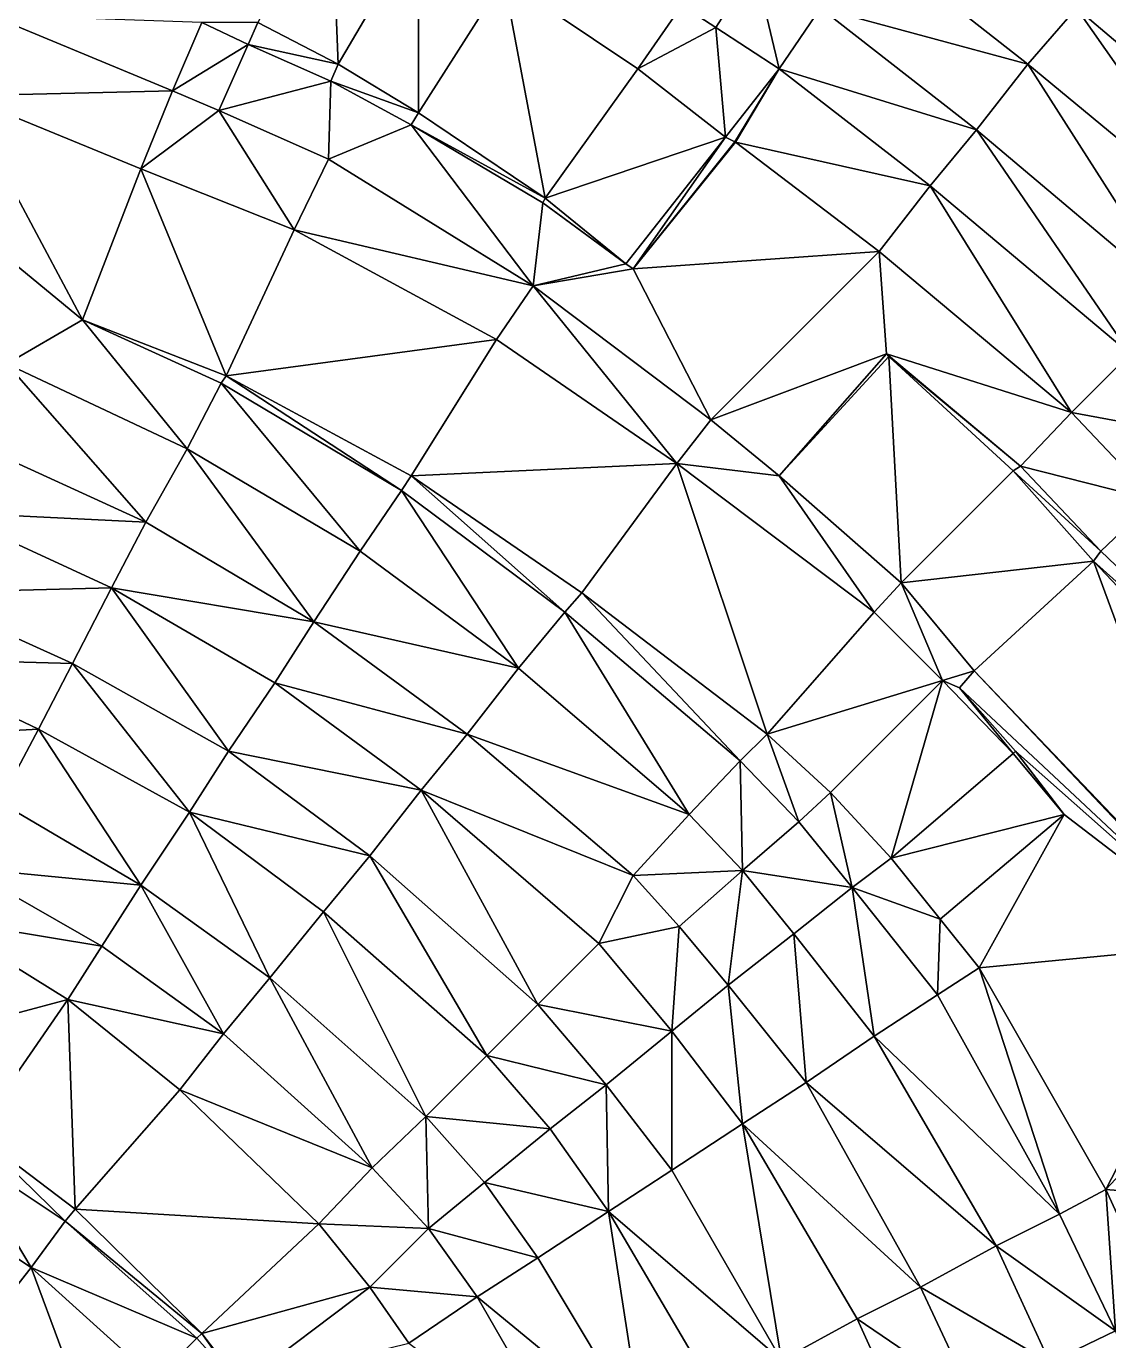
# Model space of a CAD drawing. Header units: millimetres. Extents: x 279405 to 280904, y 534349 to 535918.
# Drawn here: x 280351 to 280573.1, y 535290.5 to 535560.3 of the extents above; entities that cross this region are included whole.
import ezdxf

# ---------------------------------------------------------------- set-up
doc = ezdxf.new("R2010")
doc.units = ezdxf.units.MM
doc.layers.add('Карьер_конец_отработки', color=1, linetype='Continuous')

msp = doc.modelspace()

# ---------------------------------------------------------------- linework, layer by layer
at = {"layer": 'Карьер_конец_отработки', "color": 21, "true_color": 0xff914f}
for points in [[(280414.999989, 535552.500004, -73.910005), (280413.499989, 535590.500004, -72.360002), (280398.499989, 535561.000004, -72.360002), (280414.999989, 535552.500004, -73.910005)], [(280414.999989, 535552.500004, -73.910005), (280431.499989, 535580.500004, -73.910005), (280413.499989, 535590.500004, -72.360002), (280414.999989, 535552.500004, -73.910005)], [(280431.499989, 535542.500004, -75.470003), (280431.499989, 535580.500004, -73.910005), (280414.999989, 535552.500004, -73.910005), (280431.499989, 535542.500004, -75.470003)], [(280431.499989, 535542.500004, -75.470003), (280448.999989, 535570.000004, -75.470003), (280431.499989, 535580.500004, -73.910005), (280431.499989, 535542.500004, -75.470003)], [(280556.499989, 535552.500004, -20.000002), (280523.999989, 535578.000004, -20.000002), (280513.999989, 535564.000004, -50.000002), (280556.499989, 535552.500004, -20.000002)], [(280556.499989, 535552.500004, -20.000002), (280566.499989, 535564.000004, -20.000002), (280523.999989, 535578.000004, -20.000002), (280556.499989, 535552.500004, -20.000002)], [(280608.999989, 535528.000004, -20.000002), (280576.999989, 535577.500004, 9.999998), (280566.499989, 535564.000004, -20.000002), (280608.999989, 535528.000004, -20.000002)], [(280492.499989, 535560.000004, -50.000002), (280500.499989, 535572.500004, -50.000002), (280485.499989, 535564.500004, -50.000002), (280492.499989, 535560.000004, -50.000002)], [(280505.499989, 535551.500004, -50.000002), (280500.499989, 535572.500004, -50.000002), (280492.499989, 535560.000004, -50.000002), (280505.499989, 535551.500004, -50.000002)], [(280505.499989, 535551.500004, -50.000002), (280513.999989, 535564.000004, -50.000002), (280500.499989, 535572.500004, -50.000002), (280505.499989, 535551.500004, -50.000002)], [(280457.499989, 535525.000004, -78.080004), (280448.999989, 535570.000004, -75.470003), (280431.499989, 535542.500004, -75.470003), (280457.499989, 535525.000004, -78.080004)], [(280457.499989, 535525.000004, -78.080004), (280476.499989, 535551.500004, -78.080004), (280448.999989, 535570.000004, -75.470003), (280457.499989, 535525.000004, -78.080004)], [(280476.499989, 535551.500004, -78.080004), (280485.499989, 535564.500004, -50.000002), (280448.999989, 535570.000004, -75.470003), (280476.499989, 535551.500004, -78.080004)], [(280492.499989, 535560.000004, -50.000002), (280485.499989, 535564.500004, -50.000002), (280476.499989, 535551.500004, -78.080004), (280492.499989, 535560.000004, -50.000002)], [(280380.999989, 535547.000004, -80.000002), (280343.499989, 535562.500004, -80.000002), (280337.999989, 535546.000004, -110.000002), (280380.999989, 535547.000004, -80.000002)], [(280380.999989, 535547.000004, -80.000002), (280386.999989, 535561.000004, -80.000002), (280343.499989, 535562.500004, -80.000002), (280380.999989, 535547.000004, -80.000002)], [(280545.999989, 535539.000004, -50.000002), (280513.999989, 535564.000004, -50.000002), (280505.499989, 535551.500004, -50.000002), (280545.999989, 535539.000004, -50.000002)], [(280545.999989, 535539.000004, -50.000002), (280556.499989, 535552.500004, -20.000002), (280513.999989, 535564.000004, -50.000002), (280545.999989, 535539.000004, -50.000002)], [(280599.499989, 535517.000004, -20.000002), (280566.499989, 535564.000004, -20.000002), (280556.499989, 535552.500004, -20.000002), (280599.499989, 535517.000004, -20.000002)], [(280599.499989, 535517.000004, -20.000002), (280608.999989, 535528.000004, -20.000002), (280566.499989, 535564.000004, -20.000002), (280599.499989, 535517.000004, -20.000002)], [(280396.499989, 535556.500004, -80.000002), (280386.999989, 535561.000004, -80.000002), (280380.999989, 535547.000004, -80.000002), (280396.499989, 535556.500004, -80.000002)], [(280396.499989, 535556.500004, -80.000002), (280398.499989, 535561.000004, -72.360002), (280386.999989, 535561.000004, -80.000002), (280396.499989, 535556.500004, -80.000002)], [(280414.999989, 535552.500004, -73.910005), (280398.499989, 535561.000004, -72.360002), (280396.499989, 535556.500004, -80.000002), (280414.999989, 535552.500004, -73.910005)], [(280494.499989, 535537.500004, -79.830004), (280492.499989, 535560.000004, -50.000002), (280476.499989, 535551.500004, -78.080004), (280494.499989, 535537.500004, -79.830004)], [(280494.499989, 535537.500004, -79.830004), (280505.499989, 535551.500004, -50.000002), (280492.499989, 535560.000004, -50.000002), (280494.499989, 535537.500004, -79.830004)], [(280390.499989, 535543.000004, -80.000002), (280396.499989, 535556.500004, -80.000002), (280380.999989, 535547.000004, -80.000002), (280390.499989, 535543.000004, -80.000002)], [(280413.499989, 535549.000004, -80.000002), (280396.499989, 535556.500004, -80.000002), (280390.499989, 535543.000004, -80.000002), (280413.499989, 535549.000004, -80.000002)], [(280413.499989, 535549.000004, -80.000002), (280414.999989, 535552.500004, -73.910005), (280396.499989, 535556.500004, -80.000002), (280413.499989, 535549.000004, -80.000002)], [(280431.499989, 535542.500004, -75.470003), (280414.999989, 535552.500004, -73.910005), (280413.499989, 535549.000004, -80.000002), (280431.499989, 535542.500004, -75.470003)], [(280494.499989, 535537.500004, -79.830004), (280476.499989, 535551.500004, -78.080004), (280457.499989, 535525.000004, -78.080004), (280494.499989, 535537.500004, -79.830004)], [(280496.413564, 535536.543186, -79.992662), (280505.499989, 535551.500004, -50.000002), (280494.499989, 535537.500004, -79.830004), (280496.413564, 535536.543186, -79.992662)], [(280496.499989, 535536.500004, -80.000002), (280505.499989, 535551.500004, -50.000002), (280496.413564, 535536.543186, -79.992662), (280496.499989, 535536.500004, -80.000002)], [(280536.499989, 535527.500004, -50.000002), (280505.499989, 535551.500004, -50.000002), (280496.499989, 535536.500004, -80.000002), (280536.499989, 535527.500004, -50.000002)], [(280536.499989, 535527.500004, -50.000002), (280545.999989, 535539.000004, -50.000002), (280505.499989, 535551.500004, -50.000002), (280536.499989, 535527.500004, -50.000002)], [(280587.499989, 535504.000004, -50.000002), (280556.499989, 535552.500004, -20.000002), (280545.999989, 535539.000004, -50.000002), (280587.499989, 535504.000004, -50.000002)], [(280587.499989, 535504.000004, -50.000002), (280599.499989, 535517.000004, -20.000002), (280556.499989, 535552.500004, -20.000002), (280587.499989, 535504.000004, -50.000002)], [(280412.999989, 535533.000004, -80.000002), (280413.499989, 535549.000004, -80.000002), (280390.499989, 535543.000004, -80.000002), (280412.999989, 535533.000004, -80.000002)], [(280429.999989, 535540.000004, -80.000002), (280413.499989, 535549.000004, -80.000002), (280412.999989, 535533.000004, -80.000002), (280429.999989, 535540.000004, -80.000002)], [(280429.999989, 535540.000004, -80.000002), (280431.499989, 535542.500004, -75.470003), (280413.499989, 535549.000004, -80.000002), (280429.999989, 535540.000004, -80.000002)], [(280362.499989, 535500.000004, -110.000002), (280337.999989, 535546.000004, -110.000002), (280319.999989, 535535.000004, -110.000002), (280362.499989, 535500.000004, -110.000002)], [(280374.499989, 535531.000004, -110.000002), (280380.999989, 535547.000004, -80.000002), (280337.999989, 535546.000004, -110.000002), (280374.499989, 535531.000004, -110.000002)], [(280362.499989, 535500.000004, -110.000002), (280374.499989, 535531.000004, -110.000002), (280337.999989, 535546.000004, -110.000002), (280362.499989, 535500.000004, -110.000002)], [(280390.499989, 535543.000004, -80.000002), (280380.999989, 535547.000004, -80.000002), (280374.499989, 535531.000004, -110.000002), (280390.499989, 535543.000004, -80.000002)], [(280405.999989, 535518.500004, -107.380007), (280390.499989, 535543.000004, -80.000002), (280374.499989, 535531.000004, -110.000002), (280405.999989, 535518.500004, -107.380007)], [(280405.999989, 535518.500004, -107.380007), (280412.999989, 535533.000004, -80.000002), (280390.499989, 535543.000004, -80.000002), (280405.999989, 535518.500004, -107.380007)], [(280457.499989, 535525.000004, -78.080004), (280431.499989, 535542.500004, -75.470003), (280429.999989, 535540.000004, -80.000002), (280457.499989, 535525.000004, -78.080004)], [(280454.999989, 535507.000004, -80.000002), (280429.999989, 535540.000004, -80.000002), (280412.999989, 535533.000004, -80.000002), (280454.999989, 535507.000004, -80.000002)], [(280454.999989, 535507.000004, -80.000002), (280456.999989, 535524.000004, -80.000002), (280429.999989, 535540.000004, -80.000002), (280454.999989, 535507.000004, -80.000002)], [(280456.999989, 535524.000004, -80.000002), (280457.499989, 535525.000004, -78.080004), (280429.999989, 535540.000004, -80.000002), (280456.999989, 535524.000004, -80.000002)], [(280473.999989, 535511.500004, -80.000002), (280494.499989, 535537.500004, -79.830004), (280457.499989, 535525.000004, -78.080004), (280473.999989, 535511.500004, -80.000002)], [(280475.499989, 535510.500004, -80.000002), (280494.499989, 535537.500004, -79.830004), (280473.999989, 535511.500004, -80.000002), (280475.499989, 535510.500004, -80.000002)], [(280496.413564, 535536.543186, -79.992662), (280494.499989, 535537.500004, -79.830004), (280475.499989, 535510.500004, -80.000002), (280496.413564, 535536.543186, -79.992662)], [(280577.499989, 535493.000004, -50.000002), (280545.999989, 535539.000004, -50.000002), (280536.499989, 535527.500004, -50.000002), (280577.499989, 535493.000004, -50.000002)], [(280577.499989, 535493.000004, -50.000002), (280587.499989, 535504.000004, -50.000002), (280545.999989, 535539.000004, -50.000002), (280577.499989, 535493.000004, -50.000002)], [(280346.999989, 535491.000004, -110.000002), (280362.499989, 535500.000004, -110.000002), (280319.999989, 535535.000004, -110.000002), (280346.999989, 535491.000004, -110.000002)], [(280496.499989, 535536.500004, -80.000002), (280496.413564, 535536.543186, -79.992662), (280475.499989, 535510.500004, -80.000002), (280496.499989, 535536.500004, -80.000002)], [(280525.999989, 535514.000004, -80.000002), (280496.499989, 535536.500004, -80.000002), (280475.499989, 535510.500004, -80.000002), (280525.999989, 535514.000004, -80.000002)], [(280525.999989, 535514.000004, -80.000002), (280536.499989, 535527.500004, -50.000002), (280496.499989, 535536.500004, -80.000002), (280525.999989, 535514.000004, -80.000002)], [(280454.999989, 535507.000004, -80.000002), (280412.999989, 535533.000004, -80.000002), (280405.999989, 535518.500004, -107.380007), (280454.999989, 535507.000004, -80.000002)], [(280391.999989, 535488.500004, -107.380007), (280374.499989, 535531.000004, -110.000002), (280362.499989, 535500.000004, -110.000002), (280391.999989, 535488.500004, -107.380007)], [(280391.999989, 535488.500004, -107.380007), (280405.999989, 535518.500004, -107.380007), (280374.499989, 535531.000004, -110.000002), (280391.999989, 535488.500004, -107.380007)], [(280565.499989, 535481.000004, -80.000002), (280536.499989, 535527.500004, -50.000002), (280525.999989, 535514.000004, -80.000002), (280565.499989, 535481.000004, -80.000002)], [(280565.499989, 535481.000004, -80.000002), (280577.499989, 535493.000004, -50.000002), (280536.499989, 535527.500004, -50.000002), (280565.499989, 535481.000004, -80.000002)], [(280473.999989, 535511.500004, -79.830004), (280456.999989, 535524.000004, -80.000002), (280454.999989, 535507.000004, -80.000002), (280473.999989, 535511.500004, -79.830004)], [(280473.938344, 535511.547886, -79.911791), (280457.499989, 535525.000004, -78.080004), (280456.999989, 535524.000004, -80.000002), (280473.938344, 535511.547886, -79.911791)], [(280473.999989, 535511.500004, -79.830004), (280473.938344, 535511.547886, -79.911791), (280456.999989, 535524.000004, -80.000002), (280473.999989, 535511.500004, -79.830004)], [(280473.938344, 535511.547886, -79.911791), (280473.999989, 535511.500004, -80.000002), (280457.499989, 535525.000004, -78.080004), (280473.938344, 535511.547886, -79.911791)], [(280447.499989, 535496.000004, -103.759996), (280405.999989, 535518.500004, -107.380007), (280391.999989, 535488.500004, -107.380007), (280447.499989, 535496.000004, -103.759996)], [(280447.499989, 535496.000004, -103.759996), (280454.999989, 535507.000004, -80.000002), (280405.999989, 535518.500004, -107.380007), (280447.499989, 535496.000004, -103.759996)], [(280491.499989, 535479.500004, -80.000002), (280525.999989, 535514.000004, -80.000002), (280475.499989, 535510.500004, -80.000002), (280491.499989, 535479.500004, -80.000002)], [(280527.499989, 535493.000004, -80.000002), (280525.999989, 535514.000004, -80.000002), (280491.499989, 535479.500004, -80.000002), (280527.499989, 535493.000004, -80.000002)], [(280527.499989, 535493.000004, -80.000002), (280565.499989, 535481.000004, -80.000002), (280525.999989, 535514.000004, -80.000002), (280527.499989, 535493.000004, -80.000002)], [(280475.499989, 535510.500004, -80.000002), (280473.999989, 535511.500004, -79.830004), (280454.999989, 535507.000004, -80.000002), (280475.499989, 535510.500004, -80.000002)], [(280491.499989, 535479.500004, -80.000002), (280475.499989, 535510.500004, -80.000002), (280454.999989, 535507.000004, -80.000002), (280491.499989, 535479.500004, -80.000002)], [(280473.999989, 535511.500004, -80.000002), (280473.938344, 535511.547886, -79.911791), (280473.999989, 535511.500004, -79.830004), (280473.999989, 535511.500004, -80.000002)], [(280475.499989, 535510.500004, -80.000002), (280473.999989, 535511.500004, -80.000002), (280473.999989, 535511.500004, -79.830004), (280475.499989, 535510.500004, -80.000002)], [(280484.499989, 535470.500004, -100.209993), (280454.999989, 535507.000004, -80.000002), (280447.499989, 535496.000004, -103.759996), (280484.499989, 535470.500004, -100.209993)], [(280484.499989, 535470.500004, -100.209993), (280491.499989, 535479.500004, -80.000002), (280454.999989, 535507.000004, -80.000002), (280484.499989, 535470.500004, -100.209993)], [(280383.999989, 535473.500004, -110.000002), (280362.499989, 535500.000004, -110.000002), (280346.999989, 535491.000004, -110.000002), (280383.999989, 535473.500004, -110.000002)], [(280383.999989, 535473.500004, -110.000002), (280390.999989, 535487.000004, -110.000002), (280362.499989, 535500.000004, -110.000002), (280383.999989, 535473.500004, -110.000002)], [(280390.999989, 535487.000004, -110.000002), (280391.999989, 535488.500004, -107.380007), (280362.499989, 535500.000004, -110.000002), (280390.999989, 535487.000004, -110.000002)], [(280429.999989, 535468.000004, -103.759996), (280447.499989, 535496.000004, -103.759996), (280391.999989, 535488.500004, -107.380007), (280429.999989, 535468.000004, -103.759996)], [(280484.499989, 535470.500004, -100.209993), (280447.499989, 535496.000004, -103.759996), (280429.999989, 535468.000004, -103.759996), (280484.499989, 535470.500004, -100.209993)], [(280505.499989, 535468.000004, -80.000002), (280527.499989, 535493.000004, -80.000002), (280491.499989, 535479.500004, -80.000002), (280505.499989, 535468.000004, -80.000002)], [(280527.999989, 535492.500004, -80.000002), (280527.499989, 535493.000004, -80.000002), (280505.499989, 535468.000004, -80.000002), (280527.999989, 535492.500004, -80.000002)], [(280530.499989, 535446.000004, -82.720003), (280527.999989, 535492.500004, -80.000002), (280505.499989, 535468.000004, -80.000002), (280530.499989, 535446.000004, -82.720003)], [(280527.999989, 535492.500004, -80.000002), (280554.999989, 535470.000004, -80.000002), (280527.499989, 535493.000004, -80.000002), (280527.999989, 535492.500004, -80.000002)], [(280554.999989, 535470.000004, -80.000002), (280565.499989, 535481.000004, -80.000002), (280527.499989, 535493.000004, -80.000002), (280554.999989, 535470.000004, -80.000002)], [(280530.499989, 535446.000004, -82.720003), (280553.499989, 535469.000004, -82.720003), (280527.999989, 535492.500004, -80.000002), (280530.499989, 535446.000004, -82.720003)], [(280553.499989, 535469.000004, -82.720003), (280554.999989, 535470.000004, -80.000002), (280527.999989, 535492.500004, -80.000002), (280553.499989, 535469.000004, -82.720003)], [(280594.999989, 535475.500004, -50.000002), (280577.499989, 535493.000004, -50.000002), (280565.499989, 535481.000004, -80.000002), (280594.999989, 535475.500004, -50.000002)], [(280375.499989, 535458.500004, -140.000002), (280346.999989, 535491.000004, -110.000002), (280340.499989, 535474.500004, -140.000002), (280375.499989, 535458.500004, -140.000002)], [(280375.499989, 535458.500004, -140.000002), (280383.999989, 535473.500004, -110.000002), (280346.999989, 535491.000004, -110.000002), (280375.499989, 535458.500004, -140.000002)], [(280419.499989, 535452.500004, -110.000002), (280390.999989, 535487.000004, -110.000002), (280383.999989, 535473.500004, -110.000002), (280419.499989, 535452.500004, -110.000002)], [(280427.999989, 535465.000004, -110.000002), (280391.999989, 535488.500004, -107.380007), (280390.999989, 535487.000004, -110.000002), (280427.999989, 535465.000004, -110.000002)], [(280419.499989, 535452.500004, -110.000002), (280427.999989, 535465.000004, -110.000002), (280390.999989, 535487.000004, -110.000002), (280419.499989, 535452.500004, -110.000002)], [(280427.999989, 535465.000004, -110.000002), (280429.999989, 535468.000004, -103.759996), (280391.999989, 535488.500004, -107.380007), (280427.999989, 535465.000004, -110.000002)], [(280582.499989, 535463.000004, -80.000002), (280565.499989, 535481.000004, -80.000002), (280554.999989, 535470.000004, -80.000002), (280582.499989, 535463.000004, -80.000002)], [(280582.499989, 535463.000004, -80.000002), (280594.999989, 535475.500004, -50.000002), (280565.499989, 535481.000004, -80.000002), (280582.499989, 535463.000004, -80.000002)], [(280505.499989, 535468.000004, -80.000002), (280491.499989, 535479.500004, -80.000002), (280484.499989, 535470.500004, -100.209993), (280505.499989, 535468.000004, -80.000002)], [(280375.499989, 535458.500004, -140.000002), (280340.499989, 535474.500004, -140.000002), (280334.999989, 535460.500004, -140.000002), (280375.499989, 535458.500004, -140.000002)], [(280409.999989, 535438.000004, -140.000002), (280383.999989, 535473.500004, -110.000002), (280375.499989, 535458.500004, -140.000002), (280409.999989, 535438.000004, -140.000002)], [(280409.999989, 535438.000004, -140.000002), (280419.499989, 535452.500004, -110.000002), (280383.999989, 535473.500004, -110.000002), (280409.999989, 535438.000004, -140.000002)], [(280464.999989, 535444.000004, -100.209993), (280484.499989, 535470.500004, -100.209993), (280429.999989, 535468.000004, -103.759996), (280464.999989, 535444.000004, -100.209993)], [(280502.999989, 535415.000004, -96.250002), (280484.499989, 535470.500004, -100.209993), (280464.999989, 535444.000004, -100.209993), (280502.999989, 535415.000004, -96.250002)], [(280502.999989, 535415.000004, -96.250002), (280524.999989, 535440.000004, -96.250002), (280484.499989, 535470.500004, -100.209993), (280502.999989, 535415.000004, -96.250002)], [(280524.999989, 535440.000004, -96.250002), (280505.499989, 535468.000004, -80.000002), (280484.499989, 535470.500004, -100.209993), (280524.999989, 535440.000004, -96.250002)], [(280571.499989, 535452.500004, -80.000002), (280554.999989, 535470.000004, -80.000002), (280553.499989, 535469.000004, -82.720003), (280571.499989, 535452.500004, -80.000002)], [(280571.499989, 535452.500004, -80.000002), (280582.499989, 535463.000004, -80.000002), (280554.999989, 535470.000004, -80.000002), (280571.499989, 535452.500004, -80.000002)], [(280461.499989, 535440.000004, -110.000002), (280429.999989, 535468.000004, -103.759996), (280427.999989, 535465.000004, -110.000002), (280461.499989, 535440.000004, -110.000002)], [(280461.499989, 535440.000004, -110.000002), (280464.999989, 535444.000004, -100.209993), (280429.999989, 535468.000004, -103.759996), (280461.499989, 535440.000004, -110.000002)], [(280524.999989, 535440.000004, -96.250002), (280530.499989, 535446.000004, -82.720003), (280505.499989, 535468.000004, -80.000002), (280524.999989, 535440.000004, -96.250002)], [(280569.999989, 535450.500004, -84.580004), (280553.499989, 535469.000004, -82.720003), (280530.499989, 535446.000004, -82.720003), (280569.999989, 535450.500004, -84.580004)], [(280569.999989, 535450.500004, -84.580004), (280571.499989, 535452.500004, -80.000002), (280553.499989, 535469.000004, -82.720003), (280569.999989, 535450.500004, -84.580004)], [(280451.999989, 535428.500004, -110.000002), (280427.999989, 535465.000004, -110.000002), (280419.499989, 535452.500004, -110.000002), (280451.999989, 535428.500004, -110.000002)], [(280451.999989, 535428.500004, -110.000002), (280461.499989, 535440.000004, -110.000002), (280427.999989, 535465.000004, -110.000002), (280451.999989, 535428.500004, -110.000002)], [(280628.999989, 535397.500004, -80.000002), (280582.499989, 535463.000004, -80.000002), (280571.499989, 535452.500004, -80.000002), (280628.999989, 535397.500004, -80.000002)], [(280368.499989, 535445.000004, -140.000002), (280334.999989, 535460.500004, -140.000002), (280328.499989, 535444.000004, -169.999987), (280368.499989, 535445.000004, -140.000002)], [(280368.499989, 535445.000004, -140.000002), (280375.499989, 535458.500004, -140.000002), (280334.999989, 535460.500004, -140.000002), (280368.499989, 535445.000004, -140.000002)], [(280409.999989, 535438.000004, -140.000002), (280375.499989, 535458.500004, -140.000002), (280368.499989, 535445.000004, -140.000002), (280409.999989, 535438.000004, -140.000002)], [(280451.999989, 535428.500004, -110.000002), (280419.499989, 535452.500004, -110.000002), (280409.999989, 535438.000004, -140.000002), (280451.999989, 535428.500004, -110.000002)], [(280628.999989, 535397.500004, -80.000002), (280571.499989, 535452.500004, -80.000002), (280569.999989, 535450.500004, -84.580004), (280628.999989, 535397.500004, -80.000002)], [(280545.499989, 535428.000004, -84.580004), (280569.999989, 535450.500004, -84.580004), (280530.499989, 535446.000004, -82.720003), (280545.499989, 535428.000004, -84.580004)], [(280598.999989, 535372.000004, -90.759996), (280569.999989, 535450.500004, -84.580004), (280545.499989, 535428.000004, -84.580004), (280598.999989, 535372.000004, -90.759996)], [(280598.999989, 535372.000004, -90.759996), (280623.999989, 535393.500004, -90.759996), (280569.999989, 535450.500004, -84.580004), (280598.999989, 535372.000004, -90.759996)], [(280623.999989, 535393.500004, -90.759996), (280628.999989, 535397.500004, -80.000002), (280569.999989, 535450.500004, -84.580004), (280623.999989, 535393.500004, -90.759996)], [(280538.999989, 535426.000004, -94.819994), (280530.499989, 535446.000004, -82.720003), (280524.999989, 535440.000004, -96.250002), (280538.999989, 535426.000004, -94.819994)], [(280538.999989, 535426.000004, -94.819994), (280545.499989, 535428.000004, -84.580004), (280530.499989, 535446.000004, -82.720003), (280538.999989, 535426.000004, -94.819994)], [(280360.499989, 535429.500004, -169.999987), (280328.499989, 535444.000004, -169.999987), (280322.999989, 535430.500004, -169.999987), (280360.499989, 535429.500004, -169.999987)], [(280360.499989, 535429.500004, -169.999987), (280368.499989, 535445.000004, -140.000002), (280328.499989, 535444.000004, -169.999987), (280360.499989, 535429.500004, -169.999987)], [(280392.499989, 535411.500004, -169.999987), (280368.499989, 535445.000004, -140.000002), (280360.499989, 535429.500004, -169.999987), (280392.499989, 535411.500004, -169.999987)], [(280392.499989, 535411.500004, -169.999987), (280401.999989, 535425.500004, -140.000002), (280368.499989, 535445.000004, -140.000002), (280392.499989, 535411.500004, -169.999987)], [(280401.999989, 535425.500004, -140.000002), (280409.999989, 535438.000004, -140.000002), (280368.499989, 535445.000004, -140.000002), (280401.999989, 535425.500004, -140.000002)], [(280497.499989, 535409.500004, -110.000002), (280464.999989, 535444.000004, -100.209993), (280461.499989, 535440.000004, -110.000002), (280497.499989, 535409.500004, -110.000002)], [(280497.499989, 535409.500004, -110.000002), (280502.999989, 535415.000004, -96.250002), (280464.999989, 535444.000004, -100.209993), (280497.499989, 535409.500004, -110.000002)], [(280441.499989, 535415.000004, -140.000002), (280409.999989, 535438.000004, -140.000002), (280401.999989, 535425.500004, -140.000002), (280441.499989, 535415.000004, -140.000002)], [(280441.499989, 535415.000004, -140.000002), (280451.999989, 535428.500004, -110.000002), (280409.999989, 535438.000004, -140.000002), (280441.499989, 535415.000004, -140.000002)], [(280486.999989, 535398.500004, -110.000002), (280461.499989, 535440.000004, -110.000002), (280451.999989, 535428.500004, -110.000002), (280486.999989, 535398.500004, -110.000002)], [(280486.999989, 535398.500004, -110.000002), (280497.499989, 535409.500004, -110.000002), (280461.499989, 535440.000004, -110.000002), (280486.999989, 535398.500004, -110.000002)], [(280538.999989, 535426.000004, -94.819994), (280524.999989, 535440.000004, -96.250002), (280502.999989, 535415.000004, -96.250002), (280538.999989, 535426.000004, -94.819994)], [(280353.499989, 535416.000004, -169.999987), (280322.999989, 535430.500004, -169.999987), (280316.499989, 535414.000004, -199.999987), (280353.499989, 535416.000004, -169.999987)], [(280353.499989, 535416.000004, -169.999987), (280360.499989, 535429.500004, -169.999987), (280322.999989, 535430.500004, -169.999987), (280353.499989, 535416.000004, -169.999987)], [(280384.499989, 535399.000004, -169.999987), (280360.499989, 535429.500004, -169.999987), (280353.499989, 535416.000004, -169.999987), (280384.499989, 535399.000004, -169.999987)], [(280384.499989, 535399.000004, -169.999987), (280392.499989, 535411.500004, -169.999987), (280360.499989, 535429.500004, -169.999987), (280384.499989, 535399.000004, -169.999987)], [(280486.999989, 535398.500004, -110.000002), (280451.999989, 535428.500004, -110.000002), (280441.499989, 535415.000004, -140.000002), (280486.999989, 535398.500004, -110.000002)], [(280542.499989, 535424.500004, -92.000002), (280545.499989, 535428.000004, -84.580004), (280538.999989, 535426.000004, -94.819994), (280542.499989, 535424.500004, -92.000002)], [(280598.499989, 535372.000004, -92.000002), (280545.499989, 535428.000004, -84.580004), (280542.499989, 535424.500004, -92.000002), (280598.499989, 535372.000004, -92.000002)], [(280598.499989, 535372.000004, -92.000002), (280598.999989, 535372.000004, -90.759996), (280545.499989, 535428.000004, -84.580004), (280598.499989, 535372.000004, -92.000002)], [(280431.999989, 535403.500004, -140.000002), (280401.999989, 535425.500004, -140.000002), (280392.499989, 535411.500004, -169.999987), (280431.999989, 535403.500004, -140.000002)], [(280431.999989, 535403.500004, -140.000002), (280441.499989, 535415.000004, -140.000002), (280401.999989, 535425.500004, -140.000002), (280431.999989, 535403.500004, -140.000002)], [(280515.999989, 535403.000004, -94.819994), (280538.999989, 535426.000004, -94.819994), (280502.999989, 535415.000004, -96.250002), (280515.999989, 535403.000004, -94.819994)], [(280528.499989, 535389.500004, -93.330004), (280538.999989, 535426.000004, -94.819994), (280515.999989, 535403.000004, -94.819994), (280528.499989, 535389.500004, -93.330004)], [(280553.499989, 535411.000004, -93.330004), (280538.999989, 535426.000004, -94.819994), (280528.499989, 535389.500004, -93.330004), (280553.499989, 535411.000004, -93.330004)], [(280553.499989, 535411.000004, -93.330004), (280542.499989, 535424.500004, -92.000002), (280538.999989, 535426.000004, -94.819994), (280553.499989, 535411.000004, -93.330004)], [(280553.499989, 535411.000004, -93.330004), (280553.999989, 535411.500004, -92.000002), (280542.499989, 535424.500004, -92.000002), (280553.499989, 535411.000004, -93.330004)], [(280553.999989, 535411.500004, -92.000002), (280598.499989, 535372.000004, -92.000002), (280542.499989, 535424.500004, -92.000002), (280553.999989, 535411.500004, -92.000002)], [(280345.499989, 535401.000004, -199.999987), (280353.499989, 535416.000004, -169.999987), (280316.499989, 535414.000004, -199.999987), (280345.499989, 535401.000004, -199.999987)], [(280374.499989, 535384.000004, -199.999987), (280353.499989, 535416.000004, -169.999987), (280345.499989, 535401.000004, -199.999987), (280374.499989, 535384.000004, -199.999987)], [(280374.499989, 535384.000004, -199.999987), (280384.499989, 535399.000004, -169.999987), (280353.499989, 535416.000004, -169.999987), (280374.499989, 535384.000004, -199.999987)], [(280475.499989, 535386.000004, -140.000002), (280441.499989, 535415.000004, -140.000002), (280431.999989, 535403.500004, -140.000002), (280475.499989, 535386.000004, -140.000002)], [(280475.499989, 535386.000004, -140.000002), (280486.999989, 535398.500004, -110.000002), (280441.499989, 535415.000004, -140.000002), (280475.499989, 535386.000004, -140.000002)], [(280509.499989, 535397.000004, -110.000002), (280502.999989, 535415.000004, -96.250002), (280497.499989, 535409.500004, -110.000002), (280509.499989, 535397.000004, -110.000002)], [(280509.499989, 535397.000004, -110.000002), (280515.999989, 535403.000004, -94.819994), (280502.999989, 535415.000004, -96.250002), (280509.499989, 535397.000004, -110.000002)], [(280421.499989, 535390.000004, -169.999987), (280392.499989, 535411.500004, -169.999987), (280384.499989, 535399.000004, -169.999987), (280421.499989, 535390.000004, -169.999987)], [(280421.499989, 535390.000004, -169.999987), (280431.999989, 535403.500004, -140.000002), (280392.499989, 535411.500004, -169.999987), (280421.499989, 535390.000004, -169.999987)], [(280563.999989, 535398.500004, -92.000002), (280553.499989, 535411.000004, -93.330004), (280528.499989, 535389.500004, -93.330004), (280563.999989, 535398.500004, -92.000002)], [(280563.999989, 535398.500004, -92.000002), (280553.999989, 535411.500004, -92.000002), (280553.499989, 535411.000004, -93.330004), (280563.999989, 535398.500004, -92.000002)], [(280563.999989, 535398.500004, -92.000002), (280598.499989, 535372.000004, -92.000002), (280553.999989, 535411.500004, -92.000002), (280563.999989, 535398.500004, -92.000002)], [(280497.999989, 535387.000004, -110.000002), (280497.499989, 535409.500004, -110.000002), (280486.999989, 535398.500004, -110.000002), (280497.999989, 535387.000004, -110.000002)], [(280497.999989, 535387.000004, -110.000002), (280509.499989, 535397.000004, -110.000002), (280497.499989, 535409.500004, -110.000002), (280497.999989, 535387.000004, -110.000002)], [(280455.999989, 535359.500004, -169.999987), (280431.999989, 535403.500004, -140.000002), (280421.499989, 535390.000004, -169.999987), (280455.999989, 535359.500004, -169.999987)], [(280455.999989, 535359.500004, -169.999987), (280468.499989, 535372.000004, -140.000002), (280431.999989, 535403.500004, -140.000002), (280455.999989, 535359.500004, -169.999987)], [(280468.499989, 535372.000004, -140.000002), (280475.499989, 535386.000004, -140.000002), (280431.999989, 535403.500004, -140.000002), (280468.499989, 535372.000004, -140.000002)], [(280520.499989, 535383.500004, -110.000002), (280515.999989, 535403.000004, -94.819994), (280509.499989, 535397.000004, -110.000002), (280520.499989, 535383.500004, -110.000002)], [(280520.499989, 535383.500004, -110.000002), (280528.499989, 535389.500004, -93.330004), (280515.999989, 535403.000004, -94.819994), (280520.499989, 535383.500004, -110.000002)], [(280374.499989, 535384.000004, -199.999987), (280345.499989, 535401.000004, -199.999987), (280338.499989, 535387.500004, -199.999987), (280374.499989, 535384.000004, -199.999987)], [(280400.999989, 535365.000004, -199.999987), (280384.499989, 535399.000004, -169.999987), (280374.499989, 535384.000004, -199.999987), (280400.999989, 535365.000004, -199.999987)], [(280400.999989, 535365.000004, -199.999987), (280411.999989, 535378.500004, -169.999987), (280384.499989, 535399.000004, -169.999987), (280400.999989, 535365.000004, -199.999987)], [(280411.999989, 535378.500004, -169.999987), (280421.499989, 535390.000004, -169.999987), (280384.499989, 535399.000004, -169.999987), (280411.999989, 535378.500004, -169.999987)], [(280497.999989, 535387.000004, -110.000002), (280486.999989, 535398.500004, -110.000002), (280475.499989, 535386.000004, -140.000002), (280497.999989, 535387.000004, -110.000002)], [(280538.499989, 535377.000004, -92.000002), (280563.999989, 535398.500004, -92.000002), (280528.499989, 535389.500004, -93.330004), (280538.499989, 535377.000004, -92.000002)], [(280546.499989, 535367.000004, -92.000002), (280563.999989, 535398.500004, -92.000002), (280538.499989, 535377.000004, -92.000002), (280546.499989, 535367.000004, -92.000002)], [(280598.499989, 535372.000004, -92.000002), (280563.999989, 535398.500004, -92.000002), (280546.499989, 535367.000004, -92.000002), (280598.499989, 535372.000004, -92.000002)], [(280520.499989, 535383.500004, -110.000002), (280509.499989, 535397.000004, -110.000002), (280497.999989, 535387.000004, -110.000002), (280520.499989, 535383.500004, -110.000002)], [(280445.499989, 535349.000004, -169.999987), (280421.499989, 535390.000004, -169.999987), (280411.999989, 535378.500004, -169.999987), (280445.499989, 535349.000004, -169.999987)], [(280445.499989, 535349.000004, -169.999987), (280455.999989, 535359.500004, -169.999987), (280421.499989, 535390.000004, -169.999987), (280445.499989, 535349.000004, -169.999987)], [(280538.499989, 535377.000004, -92.000002), (280528.499989, 535389.500004, -93.330004), (280520.499989, 535383.500004, -110.000002), (280538.499989, 535377.000004, -92.000002)], [(280366.499989, 535371.500004, -199.999987), (280338.499989, 535387.500004, -199.999987), (280332.999989, 535377.000004, -219.969988), (280366.499989, 535371.500004, -199.999987)], [(280366.499989, 535371.500004, -199.999987), (280374.499989, 535384.000004, -199.999987), (280338.499989, 535387.500004, -199.999987), (280366.499989, 535371.500004, -199.999987)], [(280484.999989, 535375.500004, -140.000002), (280497.999989, 535387.000004, -110.000002), (280475.499989, 535386.000004, -140.000002), (280484.999989, 535375.500004, -140.000002)], [(280494.999989, 535363.500004, -140.000002), (280497.999989, 535387.000004, -110.000002), (280484.999989, 535375.500004, -140.000002), (280494.999989, 535363.500004, -140.000002)], [(280508.499989, 535374.000004, -110.000002), (280497.999989, 535387.000004, -110.000002), (280494.999989, 535363.500004, -140.000002), (280508.499989, 535374.000004, -110.000002)], [(280508.499989, 535374.000004, -110.000002), (280520.499989, 535383.500004, -110.000002), (280497.999989, 535387.000004, -110.000002), (280508.499989, 535374.000004, -110.000002)], [(280391.499989, 535353.500004, -199.999987), (280374.499989, 535384.000004, -199.999987), (280366.499989, 535371.500004, -199.999987), (280391.499989, 535353.500004, -199.999987)], [(280391.499989, 535353.500004, -199.999987), (280400.999989, 535365.000004, -199.999987), (280374.499989, 535384.000004, -199.999987), (280391.499989, 535353.500004, -199.999987)], [(280484.999989, 535375.500004, -140.000002), (280475.499989, 535386.000004, -140.000002), (280468.499989, 535372.000004, -140.000002), (280484.999989, 535375.500004, -140.000002)], [(280524.999989, 535353.000004, -110.000002), (280520.499989, 535383.500004, -110.000002), (280508.499989, 535374.000004, -110.000002), (280524.999989, 535353.000004, -110.000002)], [(280524.999989, 535353.000004, -110.000002), (280537.999989, 535361.500004, -110.000002), (280520.499989, 535383.500004, -110.000002), (280524.999989, 535353.000004, -110.000002)], [(280537.999989, 535361.500004, -110.000002), (280538.499989, 535377.000004, -92.000002), (280520.499989, 535383.500004, -110.000002), (280537.999989, 535361.500004, -110.000002)], [(280432.999989, 535336.500004, -199.999987), (280411.999989, 535378.500004, -169.999987), (280400.999989, 535365.000004, -199.999987), (280432.999989, 535336.500004, -199.999987)], [(280432.999989, 535336.500004, -199.999987), (280445.499989, 535349.000004, -169.999987), (280411.999989, 535378.500004, -169.999987), (280432.999989, 535336.500004, -199.999987)], [(280359.499989, 535360.500004, -222.400011), (280332.999989, 535377.000004, -219.969988), (280316.499989, 535349.000004, -219.969988), (280359.499989, 535360.500004, -222.400011)], [(280359.499989, 535360.500004, -222.400011), (280366.499989, 535371.500004, -199.999987), (280332.999989, 535377.000004, -219.969988), (280359.499989, 535360.500004, -222.400011)], [(280546.499989, 535367.000004, -92.000002), (280538.499989, 535377.000004, -92.000002), (280537.999989, 535361.500004, -110.000002), (280546.499989, 535367.000004, -92.000002)], [(280483.499989, 535354.000004, -140.000002), (280484.999989, 535375.500004, -140.000002), (280468.499989, 535372.000004, -140.000002), (280483.499989, 535354.000004, -140.000002)], [(280494.999989, 535363.500004, -140.000002), (280484.999989, 535375.500004, -140.000002), (280483.499989, 535354.000004, -140.000002), (280494.999989, 535363.500004, -140.000002)], [(280510.999989, 535343.500004, -140.000002), (280508.499989, 535374.000004, -110.000002), (280494.999989, 535363.500004, -140.000002), (280510.999989, 535343.500004, -140.000002)], [(280510.999989, 535343.500004, -140.000002), (280524.999989, 535353.000004, -110.000002), (280508.499989, 535374.000004, -110.000002), (280510.999989, 535343.500004, -140.000002)], [(280391.499989, 535353.500004, -199.999987), (280366.499989, 535371.500004, -199.999987), (280359.499989, 535360.500004, -222.400011), (280391.499989, 535353.500004, -199.999987)], [(280483.499989, 535354.000004, -140.000002), (280468.499989, 535372.000004, -140.000002), (280455.999989, 535359.500004, -169.999987), (280483.499989, 535354.000004, -140.000002)], [(280572.499989, 535321.500004, -92.000002), (280598.499989, 535372.000004, -92.000002), (280546.499989, 535367.000004, -92.000002), (280572.499989, 535321.500004, -92.000002)], [(280608.499989, 535360.000004, -92.000002), (280598.499989, 535372.000004, -92.000002), (280572.499989, 535321.500004, -92.000002), (280608.499989, 535360.000004, -92.000002)], [(280421.999989, 535326.000004, -199.999987), (280400.999989, 535365.000004, -199.999987), (280391.499989, 535353.500004, -199.999987), (280421.999989, 535326.000004, -199.999987)], [(280421.999989, 535326.000004, -199.999987), (280432.999989, 535336.500004, -199.999987), (280400.999989, 535365.000004, -199.999987), (280421.999989, 535326.000004, -199.999987)], [(280562.999989, 535316.500004, -110.000002), (280546.499989, 535367.000004, -92.000002), (280537.999989, 535361.500004, -110.000002), (280562.999989, 535316.500004, -110.000002)], [(280562.999989, 535316.500004, -110.000002), (280572.499989, 535321.500004, -92.000002), (280546.499989, 535367.000004, -92.000002), (280562.999989, 535316.500004, -110.000002)], [(280497.999989, 535335.000004, -140.000002), (280494.999989, 535363.500004, -140.000002), (280483.499989, 535354.000004, -140.000002), (280497.999989, 535335.000004, -140.000002)], [(280497.999989, 535335.000004, -140.000002), (280510.999989, 535343.500004, -140.000002), (280494.999989, 535363.500004, -140.000002), (280497.999989, 535335.000004, -140.000002)], [(280340.499989, 535333.000004, -222.400011), (280359.499989, 535360.500004, -222.400011), (280316.499989, 535349.000004, -219.969988), (280340.499989, 535333.000004, -222.400011)], [(280360.999989, 535317.500004, -224.640001), (280359.499989, 535360.500004, -222.400011), (280340.499989, 535333.000004, -222.400011), (280360.999989, 535317.500004, -224.640001)], [(280360.999989, 535317.500004, -224.640001), (280382.499989, 535342.000004, -224.640001), (280359.499989, 535360.500004, -222.400011), (280360.999989, 535317.500004, -224.640001)], [(280382.499989, 535342.000004, -224.640001), (280391.499989, 535353.500004, -199.999987), (280359.499989, 535360.500004, -222.400011), (280382.499989, 535342.000004, -224.640001)], [(280469.999989, 535343.000004, -169.999987), (280455.999989, 535359.500004, -169.999987), (280445.499989, 535349.000004, -169.999987), (280469.999989, 535343.000004, -169.999987)], [(280469.999989, 535343.000004, -169.999987), (280483.499989, 535354.000004, -140.000002), (280455.999989, 535359.500004, -169.999987), (280469.999989, 535343.000004, -169.999987)], [(280562.999989, 535316.500004, -110.000002), (280537.999989, 535361.500004, -110.000002), (280524.999989, 535353.000004, -110.000002), (280562.999989, 535316.500004, -110.000002)], [(280628.499989, 535317.000004, -92.000002), (280608.499989, 535360.000004, -92.000002), (280572.499989, 535321.500004, -92.000002), (280628.499989, 535317.000004, -92.000002)], [(280483.499989, 535325.500004, -169.999987), (280483.499989, 535354.000004, -140.000002), (280469.999989, 535343.000004, -169.999987), (280483.499989, 535325.500004, -169.999987)], [(280483.499989, 535325.500004, -169.999987), (280497.999989, 535335.000004, -140.000002), (280483.499989, 535354.000004, -140.000002), (280483.499989, 535325.500004, -169.999987)], [(280421.999989, 535326.000004, -199.999987), (280391.499989, 535353.500004, -199.999987), (280382.499989, 535342.000004, -224.640001), (280421.999989, 535326.000004, -199.999987)], [(280549.999989, 535310.000004, -110.000002), (280524.999989, 535353.000004, -110.000002), (280510.999989, 535343.500004, -140.000002), (280549.999989, 535310.000004, -110.000002)], [(280549.999989, 535310.000004, -110.000002), (280562.999989, 535316.500004, -110.000002), (280524.999989, 535353.000004, -110.000002), (280549.999989, 535310.000004, -110.000002)], [(280458.499989, 535334.000004, -169.999987), (280445.499989, 535349.000004, -169.999987), (280432.999989, 535336.500004, -199.999987), (280458.499989, 535334.000004, -169.999987)], [(280458.499989, 535334.000004, -169.999987), (280469.999989, 535343.000004, -169.999987), (280445.499989, 535349.000004, -169.999987), (280458.499989, 535334.000004, -169.999987)], [(280534.499989, 535301.500004, -140.000002), (280510.999989, 535343.500004, -140.000002), (280497.999989, 535335.000004, -140.000002), (280534.499989, 535301.500004, -140.000002)], [(280534.499989, 535301.500004, -140.000002), (280549.999989, 535310.000004, -110.000002), (280510.999989, 535343.500004, -140.000002), (280534.499989, 535301.500004, -140.000002)], [(280410.999989, 535314.500004, -227.800005), (280382.499989, 535342.000004, -224.640001), (280360.999989, 535317.500004, -224.640001), (280410.999989, 535314.500004, -227.800005)], [(280410.999989, 535314.500004, -227.800005), (280421.999989, 535326.000004, -199.999987), (280382.499989, 535342.000004, -224.640001), (280410.999989, 535314.500004, -227.800005)], [(280470.499989, 535317.000004, -169.999987), (280469.999989, 535343.000004, -169.999987), (280458.499989, 535334.000004, -169.999987), (280470.499989, 535317.000004, -169.999987)], [(280470.499989, 535317.000004, -169.999987), (280483.499989, 535325.500004, -169.999987), (280469.999989, 535343.000004, -169.999987), (280470.499989, 535317.000004, -169.999987)], [(280433.499989, 535313.500004, -199.999987), (280432.999989, 535336.500004, -199.999987), (280421.999989, 535326.000004, -199.999987), (280433.499989, 535313.500004, -199.999987)], [(280433.499989, 535313.500004, -199.999987), (280444.999989, 535323.000004, -199.999987), (280432.999989, 535336.500004, -199.999987), (280433.499989, 535313.500004, -199.999987)], [(280444.999989, 535323.000004, -199.999987), (280458.499989, 535334.000004, -169.999987), (280432.999989, 535336.500004, -199.999987), (280444.999989, 535323.000004, -199.999987)], [(280358.999989, 535315.000004, -229.999987), (280340.499989, 535333.000004, -222.400011), (280337.999989, 535329.000004, -229.999987), (280358.999989, 535315.000004, -229.999987)], [(280358.999989, 535315.000004, -229.999987), (280360.999989, 535317.500004, -224.640001), (280340.499989, 535333.000004, -222.400011), (280358.999989, 535315.000004, -229.999987)], [(280470.499989, 535317.000004, -169.999987), (280458.499989, 535334.000004, -169.999987), (280444.999989, 535323.000004, -199.999987), (280470.499989, 535317.000004, -169.999987)], [(280505.999989, 535286.500004, -169.999987), (280497.999989, 535335.000004, -140.000002), (280483.499989, 535325.500004, -169.999987), (280505.999989, 535286.500004, -169.999987)], [(280505.999989, 535286.500004, -169.999987), (280521.499989, 535295.000004, -140.000002), (280497.999989, 535335.000004, -140.000002), (280505.999989, 535286.500004, -169.999987)], [(280521.499989, 535295.000004, -140.000002), (280534.499989, 535301.500004, -140.000002), (280497.999989, 535335.000004, -140.000002), (280521.499989, 535295.000004, -140.000002)], [(280351.999989, 535305.500004, -229.999987), (280337.999989, 535329.000004, -229.999987), (280331.499989, 535319.000004, -229.999987), (280351.999989, 535305.500004, -229.999987)], [(280351.999989, 535305.500004, -229.999987), (280358.999989, 535315.000004, -229.999987), (280337.999989, 535329.000004, -229.999987), (280351.999989, 535305.500004, -229.999987)], [(280433.499989, 535313.500004, -199.999987), (280421.999989, 535326.000004, -199.999987), (280410.999989, 535314.500004, -227.800005), (280433.499989, 535313.500004, -199.999987)], [(280505.999989, 535286.500004, -169.999987), (280483.499989, 535325.500004, -169.999987), (280470.499989, 535317.000004, -169.999987), (280505.999989, 535286.500004, -169.999987)], [(280455.999989, 535307.500004, -199.999987), (280444.999989, 535323.000004, -199.999987), (280433.499989, 535313.500004, -199.999987), (280455.999989, 535307.500004, -199.999987)], [(280455.999989, 535307.500004, -199.999987), (280470.499989, 535317.000004, -169.999987), (280444.999989, 535323.000004, -199.999987), (280455.999989, 535307.500004, -199.999987)], [(280340.999989, 535291.500004, -259.999987), (280351.999989, 535305.500004, -229.999987), (280331.499989, 535319.000004, -229.999987), (280340.999989, 535291.500004, -259.999987)], [(280574.499989, 535292.500004, -110.000002), (280572.499989, 535321.500004, -92.000002), (280562.999989, 535316.500004, -110.000002), (280574.499989, 535292.500004, -110.000002)], [(280574.499989, 535292.500004, -110.000002), (280583.999989, 535296.500004, -92.000002), (280572.499989, 535321.500004, -92.000002), (280574.499989, 535292.500004, -110.000002)], [(280583.999989, 535296.500004, -92.000002), (280628.499989, 535317.000004, -92.000002), (280572.499989, 535321.500004, -92.000002), (280583.999989, 535296.500004, -92.000002)], [(280386.999989, 535292.000004, -227.800005), (280360.999989, 535317.500004, -224.640001), (280358.999989, 535315.000004, -229.999987), (280386.999989, 535292.000004, -227.800005)], [(280386.999989, 535292.000004, -227.800005), (280410.999989, 535314.500004, -227.800005), (280360.999989, 535317.500004, -224.640001), (280386.999989, 535292.000004, -227.800005)], [(280477.499989, 535271.500004, -199.999987), (280470.499989, 535317.000004, -169.999987), (280455.999989, 535307.500004, -199.999987), (280477.499989, 535271.500004, -199.999987)], [(280477.499989, 535271.500004, -199.999987), (280492.499989, 535279.500004, -169.999987), (280470.499989, 535317.000004, -169.999987), (280477.499989, 535271.500004, -199.999987)], [(280492.499989, 535279.500004, -169.999987), (280505.999989, 535286.500004, -169.999987), (280470.499989, 535317.000004, -169.999987), (280492.499989, 535279.500004, -169.999987)], [(280574.499989, 535292.500004, -110.000002), (280562.999989, 535316.500004, -110.000002), (280549.999989, 535310.000004, -110.000002), (280574.499989, 535292.500004, -110.000002)], [(280385.999989, 535291.000004, -229.999987), (280358.999989, 535315.000004, -229.999987), (280351.999989, 535305.500004, -229.999987), (280385.999989, 535291.000004, -229.999987)], [(280385.999989, 535291.000004, -229.999987), (280386.999989, 535292.000004, -227.800005), (280358.999989, 535315.000004, -229.999987), (280385.999989, 535291.000004, -229.999987)], [(280421.499989, 535301.500004, -228.93001), (280410.999989, 535314.500004, -227.800005), (280386.999989, 535292.000004, -227.800005), (280421.499989, 535301.500004, -228.93001)], [(280421.499989, 535301.500004, -228.93001), (280433.499989, 535313.500004, -199.999987), (280410.999989, 535314.500004, -227.800005), (280421.499989, 535301.500004, -228.93001)], [(280443.499989, 535299.500004, -199.999987), (280433.499989, 535313.500004, -199.999987), (280421.499989, 535301.500004, -228.93001), (280443.499989, 535299.500004, -199.999987)], [(280443.499989, 535299.500004, -199.999987), (280455.999989, 535307.500004, -199.999987), (280433.499989, 535313.500004, -199.999987), (280443.499989, 535299.500004, -199.999987)], [(280560.999989, 535286.000004, -110.000002), (280549.999989, 535310.000004, -110.000002), (280534.499989, 535301.500004, -140.000002), (280560.999989, 535286.000004, -110.000002)], [(280560.999989, 535286.000004, -110.000002), (280574.499989, 535292.500004, -110.000002), (280549.999989, 535310.000004, -110.000002), (280560.999989, 535286.000004, -110.000002)], [(280364.999989, 535270.500004, -259.999987), (280351.999989, 535305.500004, -229.999987), (280340.999989, 535291.500004, -259.999987), (280364.999989, 535270.500004, -259.999987)], [(280364.999989, 535270.500004, -259.999987), (280377.499989, 535282.500004, -229.999987), (280351.999989, 535305.500004, -229.999987), (280364.999989, 535270.500004, -259.999987)], [(280377.499989, 535282.500004, -229.999987), (280385.999989, 535291.000004, -229.999987), (280351.999989, 535305.500004, -229.999987), (280377.499989, 535282.500004, -229.999987)], [(280477.499989, 535271.500004, -199.999987), (280455.999989, 535307.500004, -199.999987), (280443.499989, 535299.500004, -199.999987), (280477.499989, 535271.500004, -199.999987)], [(280394.999989, 535281.500004, -228.93001), (280421.499989, 535301.500004, -228.93001), (280386.999989, 535292.000004, -227.800005), (280394.999989, 535281.500004, -228.93001)], [(280429.499989, 535290.000004, -229.999987), (280421.499989, 535301.500004, -228.93001), (280394.999989, 535281.500004, -228.93001), (280429.499989, 535290.000004, -229.999987)], [(280429.499989, 535290.000004, -229.999987), (280443.499989, 535299.500004, -199.999987), (280421.499989, 535301.500004, -228.93001), (280429.499989, 535290.000004, -229.999987)], [(280544.999989, 535279.000004, -140.000002), (280534.499989, 535301.500004, -140.000002), (280521.499989, 535295.000004, -140.000002), (280544.999989, 535279.000004, -140.000002)], [(280544.999989, 535279.000004, -140.000002), (280560.999989, 535286.000004, -110.000002), (280534.499989, 535301.500004, -140.000002), (280544.999989, 535279.000004, -140.000002)], [(280463.999989, 535264.000004, -199.999987), (280443.499989, 535299.500004, -199.999987), (280429.499989, 535290.000004, -229.999987), (280463.999989, 535264.000004, -199.999987)], [(280463.999989, 535264.000004, -199.999987), (280477.499989, 535271.500004, -199.999987), (280443.499989, 535299.500004, -199.999987), (280463.999989, 535264.000004, -199.999987)], [(280531.499989, 535273.000004, -140.000002), (280521.499989, 535295.000004, -140.000002), (280505.999989, 535286.500004, -169.999987), (280531.499989, 535273.000004, -140.000002)], [(280531.499989, 535273.000004, -140.000002), (280544.999989, 535279.000004, -140.000002), (280521.499989, 535295.000004, -140.000002), (280531.499989, 535273.000004, -140.000002)], [(280394.499989, 535281.500004, -229.999987), (280386.999989, 535292.000004, -227.800005), (280385.999989, 535291.000004, -229.999987), (280394.499989, 535281.500004, -229.999987)], [(280394.499989, 535281.500004, -229.999987), (280394.999989, 535281.500004, -228.93001), (280386.999989, 535292.000004, -227.800005), (280394.499989, 535281.500004, -229.999987)], [(280586.999989, 535262.500004, -110.000002), (280574.499989, 535292.500004, -110.000002), (280560.999989, 535286.000004, -110.000002), (280586.999989, 535262.500004, -110.000002)], [(280364.999989, 535270.500004, -259.999987), (280340.999989, 535291.500004, -259.999987), (280331.999989, 535279.500004, -259.999987), (280364.999989, 535270.500004, -259.999987)], [(280394.499989, 535281.500004, -229.999987), (280385.999989, 535291.000004, -229.999987), (280377.499989, 535282.500004, -229.999987), (280394.499989, 535281.500004, -229.999987)]]:
    msp.add_3dface(points, dxfattribs=at)

doc.saveas('drawing.dxf')
